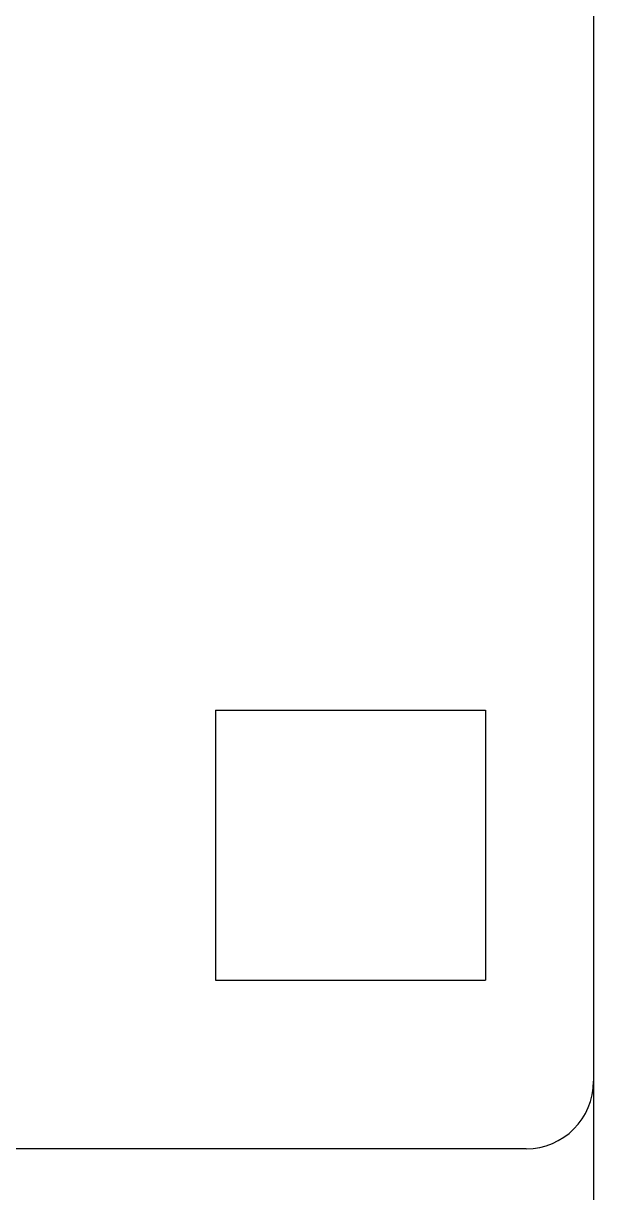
# Model space of a CAD drawing. Extents: x 0 to 420, y 0 to 297.
# Drawn here: x 185.85 to 194.3, y 181.85 to 199.18 of the extents above; entities that cross this region are included whole.
import ezdxf

# ---------------------------------------------------------------- set-up
doc = ezdxf.new("R2010")
doc.units = 0
doc.header["$LTSCALE"] = 23.1
doc.layers.add('10000_FRONT', color=7, linetype='CONTINUOUS')

msp = doc.modelspace()

# ---------------------------------------------------------------- linework, layer by layer
at = {"layer": '10000_FRONT', "color": 7, "linetype": 'CONTINUOUS'}
for p, q in [((194.3, 249), (194.3, 161)), ((188.7, 189), (188.7, 185)), ((188.7, 189), (192.7, 189)), ((192.7, 189), (192.7, 185)), ((188.7, 185), (192.7, 185)), ((193.3, 182.5), (159.8, 182.5))]:
    msp.add_line(p, q, dxfattribs=at)
msp.add_arc((193.3, 183.5), 1, 270, 360, dxfattribs=at)

doc.saveas('drawing.dxf')
